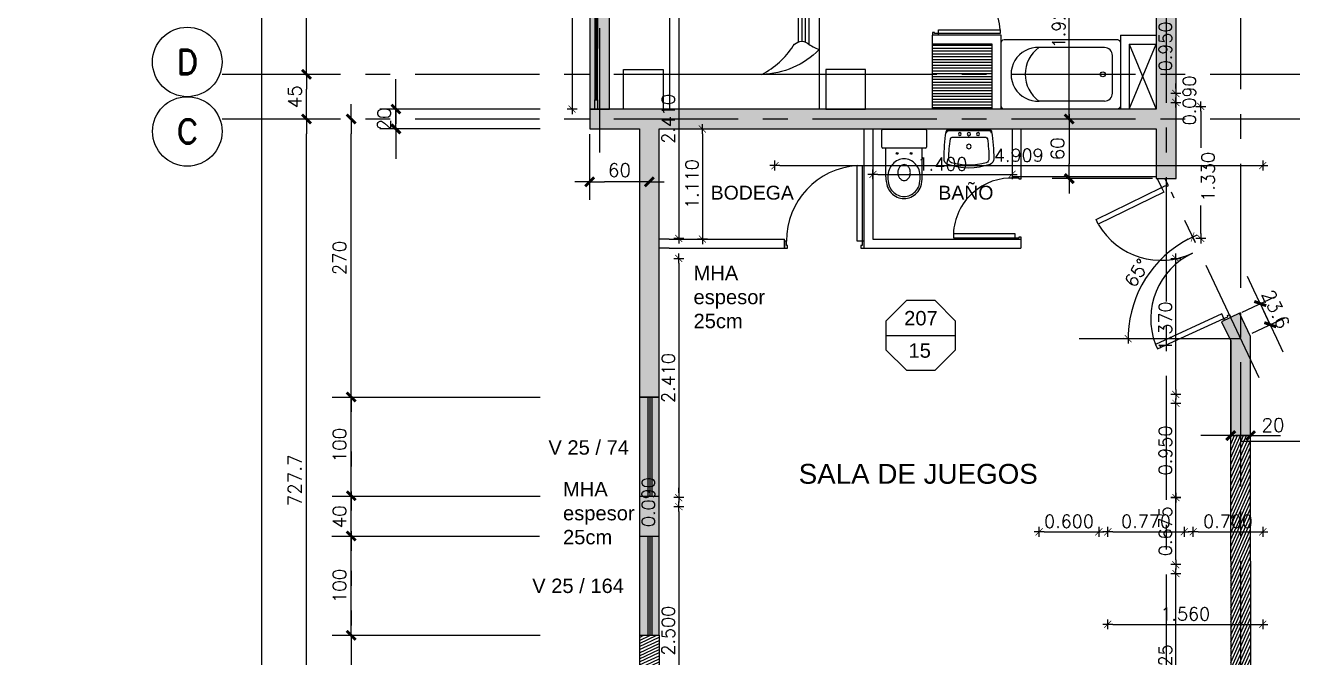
# Model space of a CAD drawing. Header units: millimetres. Extents: x -13 to 194, y -13 to 66.
# Drawn here: x 123.88 to 136.63, y 12.75 to 19.12 of the extents above; entities that cross this region are included whole.
import ezdxf
from ezdxf.enums import TextEntityAlignment as Align

# ---------------------------------------------------------------- set-up
doc = ezdxf.new("R2010")
doc.units = ezdxf.units.MM
doc.linetypes.add('CENTER', pattern=[2, 1.25, -0.25, 0.25, -0.25])
for name, color, linetype in [('01', 1, 'Continuous'), ('04', 4, 'Continuous'), ('06', 6, 'Continuous'), ('Capa1', 80, 'Continuous'), ('COTAS', 1, 'Continuous'), ('COTAS1', 2, 'Continuous'), ('Cotas2', 1, 'Continuous'), ('EJES', 1, 'CENTER'), ('GRIS', 9, 'Continuous'), ('LOSAS', 7, 'Continuous'), ('MURO', 5, 'Continuous'), ('MUROS_EST', 5, 'Continuous'), ('Textos', 2, 'Continuous'), ('VIGAS_1', 2, 'Continuous')]:
    doc.layers.add(name, color=color, linetype=linetype)
doc.styles.add('Arial', font='arial.ttf')
doc.styles.add('INTERARQ', font='ROMANS.SHX')
doc.styles.add('ROMAND', font='romand', dxfattribs={"height": 31.5})
doc.styles.add('ROMANS', font='romans.shx', dxfattribs={"height": 16.875})
doc.styles.get("Standard").update_dxf_attribs({"font": 'arial.ttf'})
doc.dimstyles.new('ESCALA_1-50', dxfattribs={"dimtxt": 0.13, "dimasz": 0.05, "dimexe": 0.18, "dimexo": 0.0625, "dimgap": 0.04, "dimtad": 1, "dimdec": 3, "dimzin": 0, "dimdsep": 46, "dimtxsty": 'INTERARQ', "dimblk": 'DIMTICK', "dimcen": 0.09, "dimse1": 1, "dimse2": 1, "dimclrd": 1, "dimclre": 1, "dimclrt": 2, "dimadec": 0, "dimazin": 0, "dimtfac": 4.5, "dimtdec": 3, "dimtofl": 0, "dimtmove": 2, "dimatfit": 3, "dimldrblk": 'DIMTICK', "dimfxl": 1, "dimtolj": 1, "dimtzin": 0, "dimarcsym": 0})

# ---------------------------------------------------------------- blocks, each defined once
blk = doc.blocks.new('DIMTICK')
at = {"color": 1}
for p, q in [((-1, 0), (1, 0)), ((0, 1), (0, -1))]:
    blk.add_line(p, q, dxfattribs=at)
at = {"color": 3, "const_width": 0.141}
blk.add_lwpolyline([(0.71, 0.71), (-0.71, -0.71)], dxfattribs=at)
blk = doc.blocks.new('*D33')
at = {"layer": '01', "color": 1, "lineweight": -2, "transparency": 16777216}
blk.add_line((135.454, 19.334), (135.454, 18.484), dxfattribs=at)
at = {"layer": 'Defpoints', "color": 0, "transparency": 16777216}
for p in [(136.43, 19.384), (135.454, 18.434), (136.43, 18.434)]:
    blk.add_point(p, dxfattribs=at)
at = {"layer": '01', "color": 1, "lineweight": -2, "transparency": 16777216, "xscale": 0.05, "yscale": 0.05, "zscale": 0.05}
for p, rotation in [((135.454, 19.384), 90), ((135.454, 18.434), 270)]:
    blk.add_blockref('DIMTICK', p, dxfattribs=dict(at, rotation=rotation))
at = {"layer": '01', "color": 2, "transparency": 16777216, "insert": (135.349, 18.909), "char_height": 0.13, "attachment_point": 5, "rotation": 90, "style": 'INTERARQ'}
blk.add_mtext('\\A1;0.950', dxfattribs=at)
blk = doc.blocks.new('*D88')
at = {"layer": '01', "color": 1, "lineweight": -2, "transparency": 16777216}
for p, q in [((135.454, 18.484), (135.454, 18.534)), ((135.454, 18.294), (135.454, 18.244))]:
    blk.add_line(p, q, dxfattribs=at)
at = {"layer": 'Defpoints', "color": 0, "transparency": 16777216}
for p in [(136.43, 18.434), (135.454, 18.344), (135.539, 18.344)]:
    blk.add_point(p, dxfattribs=at)
at = {"layer": '01', "color": 1, "lineweight": -2, "transparency": 16777216, "xscale": 0.05, "yscale": 0.05, "zscale": 0.05}
for p, rotation in [((135.454, 18.434), 270), ((135.454, 18.344), 90)]:
    blk.add_blockref('DIMTICK', p, dxfattribs=dict(at, rotation=rotation))
at = {"layer": '01', "color": 2, "transparency": 16777216, "insert": (135.591, 18.365), "char_height": 0.13, "attachment_point": 5, "rotation": 90, "style": 'INTERARQ'}
blk.add_mtext('\\A1;0.090', dxfattribs=at)
blk = doc.blocks.new('*D89')
at = {"layer": '01', "color": 1, "lineweight": -2, "transparency": 16777216}
for p, q in [((135.705, 18.255), (135.705, 17.886)), ((135.705, 17.024), (135.705, 17.305))]:
    blk.add_line(p, q, dxfattribs=at)
at = {"layer": 'Defpoints', "color": 0, "transparency": 16777216}
for p in [(135.819, 18.305), (135.705, 16.974), (136.329, 16.974)]:
    blk.add_point(p, dxfattribs=at)
at = {"layer": '01', "color": 1, "lineweight": -2, "transparency": 16777216, "xscale": 0.05, "yscale": 0.05, "zscale": 0.05}
for p, rotation in [((135.705, 18.305), 90), ((135.705, 16.974), 270)]:
    blk.add_blockref('DIMTICK', p, dxfattribs=dict(at, rotation=rotation))
at = {"layer": '01', "color": 2, "transparency": 16777216, "insert": (135.779, 17.595), "char_height": 0.13, "attachment_point": 5, "rotation": 90, "style": 'INTERARQ'}
blk.add_mtext('\\A1;1.330', dxfattribs=at)
blk = doc.blocks.new('*D90')
at = {"layer": '01', "color": 1, "lineweight": -2, "transparency": 16777216}
blk.add_line((135.454, 13.739), (135.454, 14.314), dxfattribs=at)
at = {"layer": 'Defpoints', "color": 0, "transparency": 16777216}
for p in [(135.454, 14.364), (135.539, 14.364), (135.539, 13.689)]:
    blk.add_point(p, dxfattribs=at)
at = {"layer": '01', "color": 1, "lineweight": -2, "transparency": 16777216, "xscale": 0.05, "yscale": 0.05, "zscale": 0.05}
for p, rotation in [((135.454, 14.364), 90), ((135.454, 13.689), 270)]:
    blk.add_blockref('DIMTICK', p, dxfattribs=dict(at, rotation=rotation))
at = {"layer": '01', "color": 2, "transparency": 16777216, "insert": (135.349, 14.026), "char_height": 0.13, "attachment_point": 5, "rotation": 90, "style": 'INTERARQ'}
blk.add_mtext('\\A1;0.675', dxfattribs=at)
blk = doc.blocks.new('*D34')
at = {"layer": '01', "color": 1, "lineweight": -2, "transparency": 16777216}
blk.add_line((135.454, 11.724), (135.454, 13.549), dxfattribs=at)
at = {"layer": 'Defpoints', "color": 0, "transparency": 16777216}
for p in [(135.454, 13.599), (135.454, 13.599), (135.454, 11.674)]:
    blk.add_point(p, dxfattribs=at)
at = {"layer": '01', "color": 1, "lineweight": -2, "transparency": 16777216, "xscale": 0.05, "yscale": 0.05, "zscale": 0.05}
for p, rotation in [((135.454, 13.599), 90), ((135.454, 11.674), 270)]:
    blk.add_blockref('DIMTICK', p, dxfattribs=dict(at, rotation=rotation))
at = {"layer": '01', "color": 2, "transparency": 16777216, "insert": (135.349, 12.636), "char_height": 0.13, "attachment_point": 5, "rotation": 90, "style": 'INTERARQ'}
blk.add_mtext('\\A1;1.925', dxfattribs=at)
blk = doc.blocks.new('*D35')
at = {"layer": '01', "color": 1, "lineweight": -2, "transparency": 16777216}
blk.add_line((135.454, 14.414), (135.454, 15.264), dxfattribs=at)
at = {"layer": 'Defpoints', "color": 0, "transparency": 16777216}
for p in [(135.454, 15.314), (136.43, 15.314), (136.43, 14.364)]:
    blk.add_point(p, dxfattribs=at)
at = {"layer": '01', "color": 1, "lineweight": -2, "transparency": 16777216, "xscale": 0.05, "yscale": 0.05, "zscale": 0.05}
for p, rotation in [((135.454, 15.314), 90), ((135.454, 14.364), 270)]:
    blk.add_blockref('DIMTICK', p, dxfattribs=dict(at, rotation=rotation))
at = {"layer": '01', "color": 2, "transparency": 16777216, "insert": (135.349, 14.839), "char_height": 0.13, "attachment_point": 5, "rotation": 90, "style": 'INTERARQ'}
blk.add_mtext('\\A1;0.950', dxfattribs=at)
blk = doc.blocks.new('*D91')
at = {"layer": '01', "color": 1, "lineweight": -2, "transparency": 16777216}
blk.add_line((135.454, 15.454), (135.454, 16.724), dxfattribs=at)
at = {"layer": 'Defpoints', "color": 0, "transparency": 16777216}
for p in [(135.454, 16.774), (136.329, 16.774), (135.539, 15.404)]:
    blk.add_point(p, dxfattribs=at)
at = {"layer": '01', "color": 1, "lineweight": -2, "transparency": 16777216, "xscale": 0.05, "yscale": 0.05, "zscale": 0.05}
for p, rotation in [((135.454, 16.774), 90), ((135.454, 15.404), 270)]:
    blk.add_blockref('DIMTICK', p, dxfattribs=dict(at, rotation=rotation))
at = {"layer": '01', "color": 2, "transparency": 16777216, "insert": (135.349, 16.089), "char_height": 0.13, "attachment_point": 5, "rotation": 90, "style": 'INTERARQ'}
blk.add_mtext('\\A1;1.370', dxfattribs=at)
blk = doc.blocks.new('*D138')
at = {"layer": '01', "color": 1, "lineweight": -2, "transparency": 16777216}
blk.add_line((130.452, 19.334), (130.452, 17.024), dxfattribs=at)
at = {"layer": 'Defpoints', "color": 0, "transparency": 16777216}
for p in [(130.629, 19.384), (130.452, 16.974), (130.629, 16.974)]:
    blk.add_point(p, dxfattribs=at)
at = {"layer": '01', "color": 1, "lineweight": -2, "transparency": 16777216, "xscale": 0.05, "yscale": 0.05, "zscale": 0.05}
for p, rotation in [((130.452, 19.384), 90), ((130.452, 16.974), 270)]:
    blk.add_blockref('DIMTICK', p, dxfattribs=dict(at, rotation=rotation))
at = {"layer": '01', "color": 2, "transparency": 16777216, "insert": (130.347, 18.179), "char_height": 0.13, "attachment_point": 5, "rotation": 90, "style": 'INTERARQ'}
blk.add_mtext('\\A1;2.410', dxfattribs=at)
blk = doc.blocks.new('*D139')
at = {"layer": '01', "color": 1, "lineweight": -2, "transparency": 16777216}
blk.add_line((130.452, 16.724), (130.452, 14.414), dxfattribs=at)
at = {"layer": 'Defpoints', "color": 0, "transparency": 16777216}
for p in [(130.629, 16.774), (130.452, 14.364), (130.629, 14.364)]:
    blk.add_point(p, dxfattribs=at)
at = {"layer": '01', "color": 1, "lineweight": -2, "transparency": 16777216, "xscale": 0.05, "yscale": 0.05, "zscale": 0.05}
for p, rotation in [((130.452, 16.774), 90), ((130.452, 14.364), 270)]:
    blk.add_blockref('DIMTICK', p, dxfattribs=dict(at, rotation=rotation))
at = {"layer": '01', "color": 2, "transparency": 16777216, "insert": (130.347, 15.569), "char_height": 0.13, "attachment_point": 5, "rotation": 90, "style": 'INTERARQ'}
blk.add_mtext('\\A1;2.410', dxfattribs=at)
blk = doc.blocks.new('*D140')
at = {"layer": '01', "color": 1, "lineweight": -2, "transparency": 16777216}
for p, q in [((130.452, 14.414), (130.452, 14.464)), ((130.452, 14.224), (130.452, 14.174))]:
    blk.add_line(p, q, dxfattribs=at)
at = {"layer": 'Defpoints', "color": 0, "transparency": 16777216}
for p in [(130.629, 14.364), (130.452, 14.274), (130.629, 14.274)]:
    blk.add_point(p, dxfattribs=at)
at = {"layer": '01', "color": 1, "lineweight": -2, "transparency": 16777216, "xscale": 0.05, "yscale": 0.05, "zscale": 0.05}
for p, rotation in [((130.452, 14.364), 270), ((130.452, 14.274), 90)]:
    blk.add_blockref('DIMTICK', p, dxfattribs=dict(at, rotation=rotation))
at = {"layer": '01', "color": 2, "transparency": 16777216, "insert": (130.147, 14.319), "char_height": 0.13, "attachment_point": 5, "rotation": 90, "style": 'INTERARQ'}
blk.add_mtext('\\A1;0.090', dxfattribs=at)
blk = doc.blocks.new('*D141')
at = {"layer": '01', "color": 1, "lineweight": -2, "transparency": 16777216}
blk.add_line((130.452, 14.224), (130.452, 11.824), dxfattribs=at)
at = {"layer": 'Defpoints', "color": 0, "transparency": 16777216}
for p in [(130.629, 14.274), (130.452, 11.774), (130.629, 11.774)]:
    blk.add_point(p, dxfattribs=at)
at = {"layer": '01', "color": 1, "lineweight": -2, "transparency": 16777216, "xscale": 0.05, "yscale": 0.05, "zscale": 0.05}
for p, rotation in [((130.452, 14.274), 90), ((130.452, 11.774), 270)]:
    blk.add_blockref('DIMTICK', p, dxfattribs=dict(at, rotation=rotation))
at = {"layer": '01', "color": 2, "transparency": 16777216, "insert": (130.347, 13.024), "char_height": 0.13, "attachment_point": 5, "rotation": 90, "style": 'INTERARQ'}
blk.add_mtext('\\A1;2.500', dxfattribs=at)
blk = doc.blocks.new('*D55')
at = {"layer": '01', "color": 1, "lineweight": -2, "transparency": 16777216}
blk.add_line((134.129, 14.02), (134.629, 14.02), dxfattribs=at)
at = {"layer": 'Defpoints', "color": 0, "transparency": 16777216}
for p in [(134.079, 14.304), (134.679, 14.274), (134.679, 14.02)]:
    blk.add_point(p, dxfattribs=at)
at = {"layer": '01', "color": 1, "lineweight": -2, "transparency": 16777216, "xscale": 0.05, "yscale": 0.05, "zscale": 0.05, "rotation": 180}
blk.add_blockref('DIMTICK', (134.079, 14.02), dxfattribs=at)
at = {"layer": '01', "color": 1, "lineweight": -2, "transparency": 16777216, "xscale": 0.05, "yscale": 0.05, "zscale": 0.05}
blk.add_blockref('DIMTICK', (134.679, 14.02), dxfattribs=at)
at = {"layer": '01', "color": 2, "transparency": 16777216, "insert": (134.379, 14.125), "char_height": 0.13, "attachment_point": 5, "style": 'INTERARQ'}
blk.add_mtext('\\A1;0.600', dxfattribs=at)
blk = doc.blocks.new('*D143')
at = {"layer": '01', "color": 1, "lineweight": -2, "transparency": 16777216}
blk.add_line((134.819, 14.02), (135.489, 14.02), dxfattribs=at)
at = {"layer": 'Defpoints', "color": 0, "transparency": 16777216}
for p in [(134.769, 14.364), (135.539, 14.383), (135.539, 14.02)]:
    blk.add_point(p, dxfattribs=at)
at = {"layer": '01', "color": 1, "lineweight": -2, "transparency": 16777216, "xscale": 0.05, "yscale": 0.05, "zscale": 0.05, "rotation": 180}
blk.add_blockref('DIMTICK', (134.769, 14.02), dxfattribs=at)
at = {"layer": '01', "color": 1, "lineweight": -2, "transparency": 16777216, "xscale": 0.05, "yscale": 0.05, "zscale": 0.05}
blk.add_blockref('DIMTICK', (135.539, 14.02), dxfattribs=at)
at = {"layer": '01', "color": 2, "transparency": 16777216, "insert": (135.154, 14.125), "char_height": 0.13, "attachment_point": 5, "style": 'INTERARQ'}
blk.add_mtext('\\A1;0.770', dxfattribs=at)
blk = doc.blocks.new('*D144')
at = {"layer": '01', "color": 1, "lineweight": -2, "transparency": 16777216}
blk.add_line((135.679, 14.02), (136.279, 14.02), dxfattribs=at)
at = {"layer": 'Defpoints', "color": 0, "transparency": 16777216}
for p in [(135.629, 14.274), (136.329, 14.274), (136.329, 14.02)]:
    blk.add_point(p, dxfattribs=at)
at = {"layer": '01', "color": 1, "lineweight": -2, "transparency": 16777216, "xscale": 0.05, "yscale": 0.05, "zscale": 0.05, "rotation": 180}
blk.add_blockref('DIMTICK', (135.629, 14.02), dxfattribs=at)
at = {"layer": '01', "color": 1, "lineweight": -2, "transparency": 16777216, "xscale": 0.05, "yscale": 0.05, "zscale": 0.05}
blk.add_blockref('DIMTICK', (136.329, 14.02), dxfattribs=at)
at = {"layer": '01', "color": 2, "transparency": 16777216, "insert": (135.979, 14.125), "char_height": 0.13, "attachment_point": 5, "style": 'INTERARQ'}
blk.add_mtext('\\A1;0.700', dxfattribs=at)
blk = doc.blocks.new('*D56')
at = {"layer": '01', "color": 1, "lineweight": -2, "transparency": 16777216}
blk.add_line((134.819, 13.088), (136.279, 13.088), dxfattribs=at)
at = {"layer": 'Defpoints', "color": 0, "transparency": 16777216}
for p in [(134.769, 13.088), (136.329, 13.088), (136.329, 13.088)]:
    blk.add_point(p, dxfattribs=at)
at = {"layer": '01', "color": 1, "lineweight": -2, "transparency": 16777216, "xscale": 0.05, "yscale": 0.05, "zscale": 0.05, "rotation": 180}
blk.add_blockref('DIMTICK', (134.769, 13.088), dxfattribs=at)
at = {"layer": '01', "color": 1, "lineweight": -2, "transparency": 16777216, "xscale": 0.05, "yscale": 0.05, "zscale": 0.05}
blk.add_blockref('DIMTICK', (136.329, 13.088), dxfattribs=at)
at = {"layer": '01', "color": 2, "transparency": 16777216, "insert": (135.549, 13.193), "char_height": 0.13, "attachment_point": 5, "style": 'INTERARQ'}
blk.add_mtext('\\A1;1.560', dxfattribs=at)
blk = doc.blocks.new('*D57')
at = {"layer": '01', "color": 1, "lineweight": -2, "transparency": 16777216}
blk.add_line((131.47, 17.708), (136.279, 17.708), dxfattribs=at)
at = {"layer": 'Defpoints', "color": 0, "transparency": 16777216}
for p in [(131.42, 18.742), (136.329, 18.742), (136.329, 17.708)]:
    blk.add_point(p, dxfattribs=at)
at = {"layer": '01', "color": 1, "lineweight": -2, "transparency": 16777216, "xscale": 0.05, "yscale": 0.05, "zscale": 0.05, "rotation": 180}
blk.add_blockref('DIMTICK', (131.42, 17.708), dxfattribs=at)
at = {"layer": '01', "color": 1, "lineweight": -2, "transparency": 16777216, "xscale": 0.05, "yscale": 0.05, "zscale": 0.05}
blk.add_blockref('DIMTICK', (136.329, 17.708), dxfattribs=at)
at = {"layer": '01', "color": 2, "transparency": 16777216, "insert": (133.874, 17.813), "char_height": 0.13, "attachment_point": 5, "style": 'INTERARQ'}
blk.add_mtext('\\A1;4.909', dxfattribs=at)
blk = doc.blocks.new('LAV')
for points in [[(0.022, 0.229, 0.391789), (0, 0.205), (0, -0.205, 0.391789), (0.022, -0.229, 0.034091), (0.295, -0.25, 0.338711), (0.351, -0.213, 0.172497), (0.351, 0.213, 0.338711), (0.295, 0.25, 0.034091)], [(0.094, 0.186, 0.391789), (0.078, 0.169), (0.078, -0.169, 0.391789), (0.094, -0.186, 0.034091), (0.293, -0.202, 0.338711), (0.334, -0.175, 0.152745), (0.334, 0.175, 0.338711), (0.293, 0.202, 0.034091)]]:
    blk.add_lwpolyline(points, format="xyb", close=True)
blk.add_lwpolyline([(0.032, 0.224, 0.391789), (0.011, 0.201), (0.011, -0.201, 0.391789), (0.032, -0.224)], format="xyb")
for centre, radius in [((0.046, 0), 0.0172), ((0.046, 0.091), 0.0147), ((0.171, 0), 0.0225), ((0.046, -0.092), 0.0147)]:
    blk.add_circle(centre, radius)
blk = doc.blocks.new('EJE-1')
at = {"color": 3, "linetype": 'Continuous'}
blk.add_circle((0, 0), 35, dxfattribs=at)
at = {"color": 5, "linetype": 'Continuous', "style": 'ROMAND'}
blk.add_attdef('0', text='', height=25, dxfattribs=at).set_placement((0.2, 0), align=Align.MIDDLE)
blk = doc.blocks.new('TICK1')
at = {"color": 2}
for points in [[(0, 0), (-1, 0)], [(0, 0), (1, 0)]]:
    blk.add_lwpolyline(points, dxfattribs=at)
at = {"color": 2, "const_width": 0.2}
blk.add_lwpolyline([(-0.3, -0.3), (0.3, 0.3)], dxfattribs=at)
blk = doc.blocks.new('*D325')
at = {"layer": 'COTAS1', "color": 1, "lineweight": -2, "transparency": 16777216}
blk.add_arc((136.106, 15.965), 1.132, 117.7861, 177.4694, dxfattribs=at)
at = {"layer": 'Defpoints', "color": 0, "transparency": 16777216}
for p in [(135.411, 17.439), (135.28, 16.739), (134.48, 15.965), (136.106, 15.965), (136.291, 15.572)]:
    blk.add_point(p, dxfattribs=at)
at = {"layer": 'COTAS1', "color": 1, "lineweight": -2, "transparency": 16777216, "xscale": 0.05, "yscale": 0.05, "zscale": 0.05}
for p, rotation in [((135.623, 16.989), 26.52082801187486), ((134.974, 15.965), 268.7347134070717)]:
    blk.add_blockref('DIMTICK', p, dxfattribs=dict(at, rotation=rotation))
at = {"layer": 'COTAS1', "color": 2, "transparency": 16777216, "insert": (135.061, 16.627), "char_height": 0.13, "attachment_point": 5, "rotation": 57.6278, "style": 'INTERARQ'}
blk.add_mtext('\\A1;65°', dxfattribs=at)
blk = doc.blocks.new('Tina 120')
for p, q in [((0.19, -0.08), (-0.19, -0.08)), ((-0.27, -0.16), (-0.27, -0.818)), ((0.27, -0.16), (0.27, -0.818))]:
    blk.add_line(p, q)
blk.add_lwpolyline([(0.35, -0.03), (0.35, -1.17, -0.414214), (0.32, -1.2), (-0.32, -1.2, -0.414214), (-0.35, -1.17), (-0.35, -0.03, -0.414214), (-0.32, 0), (0.32, 0, -0.414214)], format="xyb", close=True)
blk.add_circle((0, -0.177), 0.025)
for centre, radius, start, end in [((-0.19, -0.16), 0.08, 90, 180), ((0.19, -0.16), 0.08, 0, 90), ((0, -0.83), 0.27, 177.4079, 2.5921), ((0, -0.62), 0.337, 216.7598, 323.2402)]:
    blk.add_arc(centre, radius, start, end)
blk = doc.blocks.new('*D245')
at = {"layer": '01', "color": 1, "lineweight": -2, "transparency": 16777216}
blk.add_line((134.381, 18.227), (134.381, 20.052), dxfattribs=at)
at = {"layer": 'Defpoints', "color": 0, "transparency": 16777216}
for p in [(134.381, 20.102), (134.381, 20.102), (134.381, 18.177)]:
    blk.add_point(p, dxfattribs=at)
at = {"layer": '01', "color": 1, "lineweight": -2, "transparency": 16777216, "xscale": 0.05, "yscale": 0.05, "zscale": 0.05}
for p, rotation in [((134.381, 20.102), 90), ((134.381, 18.177), 270)]:
    blk.add_blockref('DIMTICK', p, dxfattribs=dict(at, rotation=rotation))
at = {"layer": '01', "color": 2, "transparency": 16777216, "insert": (134.276, 19.14), "char_height": 0.13, "attachment_point": 5, "rotation": 90, "style": 'INTERARQ'}
blk.add_mtext('\\A1;1.925', dxfattribs=at)
blk = doc.blocks.new('CAMA-GR')
blk.add_line((0.35, 0.75), (0.35, -0.75))
at = {"color": 9}
for p, q in [((0.652, 0.65), (1.9, 0.65)), ((1.695, -0.75), (1.695, 0.75)), ((1.73, -0.75), (1.73, 0.75)), ((1.765, -0.75), (1.765, 0.75)), ((1.8, -0.75), (1.8, 0.75)), ((0.674, 0.615), (1.9, 0.615)), ((0.678, 0.545), (1.9, 0.545)), ((0.682, 0.58), (1.9, 0.58))]:
    blk.add_line(p, q, dxfattribs=at)
for points in [[(0, 1.218), (0.4, 1.218), (0.4, 0.818), (0, 0.818)], [(1.9, 0.75), (0, 0.75), (0, -0.75), (1.9, -0.75)], [(0, -1.218), (0.4, -1.218), (0.4, -0.818), (0, -0.818)]]:
    blk.add_lwpolyline(points, close=True)
blk.add_lwpolyline([(0.599, 0.75, 0.196142), (0.35, 0.175, -0.130879), (0.637, 0.491, 0.426673), (0.664, 0.633, -0.055293)], format="xyb", close=True)
blk = doc.blocks.new('*D293')
at = {"layer": '01', "color": 1, "lineweight": -2, "transparency": 16777216}
blk.add_line((129.379, 20.727), (129.379, 18.327), dxfattribs=at)
at = {"layer": 'Defpoints', "color": 0, "transparency": 16777216}
for p in [(129.556, 20.777), (129.379, 18.277), (129.556, 18.277)]:
    blk.add_point(p, dxfattribs=at)
at = {"layer": '01', "color": 1, "lineweight": -2, "transparency": 16777216, "xscale": 0.05, "yscale": 0.05, "zscale": 0.05}
for p, rotation in [((129.379, 20.777), 90), ((129.379, 18.277), 270)]:
    blk.add_blockref('DIMTICK', p, dxfattribs=dict(at, rotation=rotation))
at = {"layer": '01', "color": 2, "transparency": 16777216, "insert": (129.274, 19.527), "char_height": 0.13, "attachment_point": 5, "rotation": 90, "style": 'INTERARQ'}
blk.add_mtext('\\A1;2.500', dxfattribs=at)
blk = doc.blocks.new('*D231')
at = {"layer": '01', "color": 1, "lineweight": -2, "transparency": 16777216}
blk.add_line((132.456, 17.62), (133.756, 17.62), dxfattribs=at)
at = {"layer": 'Defpoints', "color": 0, "transparency": 16777216}
for p in [(132.406, 17.92), (133.806, 17.92), (133.806, 17.62)]:
    blk.add_point(p, dxfattribs=at)
at = {"layer": '01', "color": 1, "lineweight": -2, "transparency": 16777216, "xscale": 0.05, "yscale": 0.05, "zscale": 0.05, "rotation": 180}
blk.add_blockref('DIMTICK', (132.406, 17.62), dxfattribs=at)
at = {"layer": '01', "color": 1, "lineweight": -2, "transparency": 16777216, "xscale": 0.05, "yscale": 0.05, "zscale": 0.05}
blk.add_blockref('DIMTICK', (133.806, 17.62), dxfattribs=at)
at = {"layer": '01', "color": 2, "transparency": 16777216, "insert": (133.106, 17.725), "char_height": 0.13, "attachment_point": 5, "style": 'INTERARQ'}
blk.add_mtext('\\A1;1.400', dxfattribs=at)
blk = doc.blocks.new('*D294')
at = {"layer": '01', "color": 1, "lineweight": -2, "transparency": 16777216}
blk.add_line((130.69, 18.027), (130.69, 17.017), dxfattribs=at)
at = {"layer": 'Defpoints', "color": 0, "transparency": 16777216}
for p in [(130.256, 18.077), (130.356, 16.967), (130.69, 16.967)]:
    blk.add_point(p, dxfattribs=at)
at = {"layer": '01', "color": 1, "lineweight": -2, "transparency": 16777216, "xscale": 0.05, "yscale": 0.05, "zscale": 0.05}
for p, rotation in [((130.69, 18.077), 90), ((130.69, 16.967), 270)]:
    blk.add_blockref('DIMTICK', p, dxfattribs=dict(at, rotation=rotation))
at = {"layer": '01', "color": 2, "transparency": 16777216, "insert": (130.585, 17.522), "char_height": 0.13, "attachment_point": 5, "rotation": 90, "style": 'INTERARQ'}
blk.add_mtext('\\A1;1.110', dxfattribs=at)

msp = doc.modelspace()

# ---------------------------------------------------------------- hatches: boundary and pattern name
h = msp.add_hatch()
h.set_pattern_fill('LINE', color=8, scale=0.009, style=0)
h.set_pattern_definition([(0, (-455.105264, 1107.571), (0, 0.028575), [])])
h.paths.add_polyline_path([(133.606, 18.6273), (133.606, 18.932), (133.006, 18.932), (133.006, 18.6273)])
h.paths.add_polyline_path([(133.006, 18.6273), (133.006, 18.2773), (133.606, 18.2773), (133.606, 18.6273)])
at = {"layer": 'MUROS_EST', "transparency": 33554687}
h = msp.add_hatch(color=5, dxfattribs=at)
h.dxf.hatch_style = 1
h.paths.add_polyline_path([(135.256, 18.0773), (135.256, 17.5773), (135.456, 17.5773), (135.456, 20.8673), (135.256, 20.8673), (135.256, 18.2773), (129.556, 18.2773), (129.556, 18.0773), (130.056, 18.0773), (130.056, 15.3773), (130.256, 15.3773), (130.256, 18.0773)])
h = msp.add_hatch(color=256, dxfattribs=at)
h.dxf.hatch_style = 1
h.paths.add_polyline_path([(136.0061, 15.9425), (136.0061, 14.9889), (136.2061, 14.9889), (136.2061, 15.9873), (136.096, 16.2207), (135.9152, 16.1354)])
h = msp.add_hatch(dxfattribs=at)
h.set_pattern_fill('ANSI31', color=256, scale=0.0088, angle=21)
h.paths.add_polyline_path([(136.2061, 13.7227), (136.2061, 14.9889), (136.0061, 14.9889), (136.0061, 13.7227), (136.0061, 11.5945), (134.1287, 11.4041), (134.1542, 11.2054), (137.035, 11.4976), (137.0044, 11.695), (136.2061, 11.6148)])
h = msp.add_hatch(dxfattribs=at)
h.set_pattern_fill('_USER', color=256, scale=0.028, angle=25, pattern_type=0)
h.set_pattern_definition([(25, (-3.105805, -6.50316), (-0.0118333113, 0.025376618), [])])
h.paths.add_polyline_path([(130.256, 12.9773), (130.156, 12.9773), (130.156, 10.9004), (130.1661, 10.801), (131.3504, 10.921), (131.3403, 11.0205), (131.3249, 11.1197), (131.3173, 11.1189), (130.256, 11.0113)])
h.paths.add_polyline_path([(130.156, 12.9773), (130.056, 12.9773), (130.056, 10.9004), (130.156, 10.9004)])
h.paths.add_polyline_path([(130.156, 10.9004), (130.056, 10.9004), (130.056, 10.7898), (130.156, 10.7999)])
h = msp.add_hatch(dxfattribs=at)
h.set_pattern_fill('ANSI32', color=256, angle=25)
h.set_pattern_definition([(70, (-3.106, -6.503), (-8.9506, 3.25774), []), (70, (0.964, -4.606), (-8.9506, 3.25774), [])])
h.paths.add_polyline_path([(130.256, 12.9773), (130.156, 12.9773), (130.156, 10.9004), (130.1661, 10.801), (131.3504, 10.921), (131.3403, 11.0205), (131.3249, 11.1197), (131.3173, 11.1189), (130.256, 11.0113)], flags=0)
h.paths.add_polyline_path([(131.3504, 10.921), (131.3403, 11.0205), (131.3249, 11.1197), (131.3173, 11.1189), (130.256, 11.0113), (130.256, 12.9773), (130.156, 12.9773), (130.156, 10.9004), (130.1661, 10.801)], flags=17)
h.paths.add_polyline_path([(131.3403, 11.0205), (131.3249, 11.1197), (131.3173, 11.1189), (130.256, 11.0113), (130.256, 12.9773), (130.156, 12.9773), (130.156, 10.9004), (130.1661, 10.801), (131.3504, 10.921)], flags=17)
at = {"layer": 'VIGAS_1', "transparency": 33554687}
h = msp.add_hatch(color=256, dxfattribs=at)
h.dxf.hatch_style = 1
h.paths.add_polyline_path([(129.756, 23.2773), (129.556, 23.2773), (129.556, 19.2739), (129.756, 19.2739)])
h.paths.add_polyline_path([(129.756, 19.2739), (129.556, 19.2739), (129.556, 18.2773), (129.756, 18.2773)])
h = msp.add_hatch(color=5, dxfattribs=at)
h.dxf.hatch_style = 1
h.paths.add_polyline_path([(78.3046, 14.3773), (78.2046, 14.3773), (78.2046, 13.9773), (78.3046, 13.9773)])
h.paths.add_polyline_path([(78.2046, 14.3773), (78.1046, 14.3773), (78.1046, 13.9773), (78.2046, 13.9773)])
h.paths.add_polyline_path([(90.6628, 15.9865), (90.5628, 15.9865), (90.5628, 15.0165), (90.6628, 15.0165)])
h.paths.add_polyline_path([(90.5628, 15.9865), (90.4628, 15.9865), (90.4628, 15.0165), (90.5628, 15.0165)])
h.paths.add_polyline_path([(130.256, 14.3773), (130.056, 14.3773), (130.056, 13.9773), (130.256, 13.9773)])
h.paths.add_polyline_path([(142.6142, 15.9865), (142.4142, 15.9865), (142.4142, 15.0165), (142.6142, 15.0165)])
h = msp.add_hatch(color=256, dxfattribs=at)
h.dxf.hatch_style = 1
h.paths.add_polyline_path([(130.256, 15.3773), (130.056, 15.3773), (130.056, 14.3773), (130.256, 14.3773)])
h.paths.add_polyline_path([(130.256, 13.9773), (130.056, 13.9773), (130.056, 12.9773), (130.256, 12.9773)])

# ---------------------------------------------------------------- linework, layer by layer
at = {"color": 8}
msp.add_line((133.006, 18.2773), (133.006, 18.932), dxfattribs=at)
at = {"color": 9}
for centre, radius, start, end in [((133.0651, 19.0346), 0.6224, 3.90508, 89.90905), ((132.297, 16.9473), 0.762, 93.80886, 180), ((133.8024, 16.9963), 0.587, 86.71713, 177.46551), ((135.3057, 17.4841), 0.7299, 210.08906, 295.72649), ((135.9319, 16.1655), 0.7299, 115.07784, 200.71527)]:
    msp.add_arc(centre, radius, start, end, dxfattribs=at)
at = {"layer": '01', "ltscale": 0.25}
for p, q in [((130.1397, 15.3773), (130.1397, 14.9773)), ((130.1597, 15.3773), (130.1597, 14.9773)), ((130.1797, 15.3773), (130.1797, 14.9773)), ((130.1397, 14.9773), (130.1397, 14.5773)), ((130.1597, 14.9773), (130.1597, 14.5773)), ((130.1797, 14.9773), (130.1797, 14.5773)), ((130.1397, 14.5773), (130.1397, 14.3773)), ((130.1597, 14.5773), (130.1597, 14.3773)), ((130.1797, 14.5773), (130.1797, 14.3773)), ((130.1397, 13.9773), (130.1397, 13.5773)), ((130.1597, 13.9773), (130.1597, 13.5773)), ((130.1797, 13.9773), (130.1797, 13.5773)), ((130.1397, 13.5773), (130.1397, 13.1773)), ((130.1597, 13.5773), (130.1597, 13.1773)), ((130.1797, 13.5773), (130.1797, 13.1773)), ((130.1397, 13.1773), (130.1397, 12.9773)), ((130.1597, 13.1773), (130.1597, 12.9773)), ((130.1797, 13.1773), (130.1797, 12.9773))]:
    msp.add_line(p, q, dxfattribs=at)
at = {"layer": '06'}
for p, q in [((135.256, 20.8673), (135.256, 18.2773)), ((133.696, 19.022), (133.006, 19.022)), ((133.006, 18.932), (133.006, 19.022)), ((133.696, 18.2773), (133.696, 19.022)), ((134.896, 19.022), (134.896, 18.2773)), ((134.896, 19.022), (135.256, 19.022)), ((133.606, 18.932), (133.006, 18.932)), ((133.606, 18.2773), (133.606, 18.932)), ((134.986, 18.932), (134.986, 18.2773)), ((134.986, 18.932), (135.256, 18.932)), ((132.316, 18.0773), (132.316, 16.8773)), ((132.406, 18.0773), (132.406, 16.9673)), ((133.806, 18.0773), (133.806, 17.5973)), ((133.896, 18.0773), (133.896, 17.5973)), ((133.806, 17.5973), (133.896, 17.5973)), ((130.356, 16.9673), (130.256, 16.9673)), ((130.356, 16.9673), (131.516, 16.9673)), ((131.516, 16.8773), (131.516, 16.9673)), ((132.406, 16.9673), (133.896, 16.9673)), ((133.896, 16.9673), (133.896, 16.8773)), ((130.356, 16.8773), (130.256, 16.8773)), ((130.356, 16.8773), (131.516, 16.8773)), ((131.516, 16.9473), (131.516, 16.8773)), ((132.316, 16.8773), (133.896, 16.8773)), ((130.256, 15.4973), (130.256, 16.0073)), ((130.056, 15.3773), (130.256, 15.3773)), ((136.0061, 14.9889), (136.2061, 14.9889)), ((130.056, 14.3773), (130.256, 14.3773)), ((130.056, 13.9773), (130.256, 13.9773)), ((130.056, 12.9773), (130.256, 12.9773))]:
    msp.add_line(p, q, dxfattribs=at)
at = {"layer": 'COTAS', "color": 2}
for p, q in [((126.256, 9.5444), (126.256, 37.3973)), ((126.706, 18.7773), (126.706, 21.2773)), ((127.606, 18.4273), (127.606, 18.5773)), ((126.706, 18.3273), (126.706, 18.4773)), ((127.606, 18.0773), (127.606, 18.2773)), ((126.706, 11.0504), (126.706, 18.0273)), ((127.606, 17.9273), (127.606, 17.7773)), ((136.2396, 16.4543), (136.1756, 16.5899)), ((136.3036, 16.3186), (136.4041, 16.1055)), ((136.4681, 15.9698), (136.5321, 15.8341)), ((135.8561, 14.9889), (135.7061, 14.9889)), ((136.3561, 14.9889), (136.5061, 14.9889))]:
    msp.add_line(p, q, dxfattribs=at)
at = {"layer": 'COTAS'}
for p, q in [((129.6061, 20.7773), (129.606, 18.3695)), ((129.6211, 19.5182), (129.621, 18.3695)), ((129.636, 18.3695), (129.6361, 19.5182)), ((129.6059, 18.2773), (129.606, 18.3695)), ((129.606, 18.3695), (129.636, 18.3695)), ((129.636, 18.3695), (129.6359, 18.2773))]:
    msp.add_line(p, q, dxfattribs=at)
at = {"layer": 'COTAS1', "color": 2}
for p, q in [((127.156, 15.5273), (127.156, 18.0273)), ((134.3811, 18.0273), (134.3811, 17.7273)), ((130.006, 17.5451), (129.706, 17.5451)), ((127.156, 15.5273), (127.156, 15.6773)), ((127.156, 14.9773), (127.156, 15.3773)), ((127.156, 15.1273), (127.156, 15.2773)), ((127.156, 14.5773), (127.156, 14.9773)), ((127.156, 14.7273), (127.156, 14.8773)), ((127.156, 14.8273), (127.156, 14.6773)), ((127.156, 14.1773), (127.156, 14.5773)), ((127.156, 14.3273), (127.156, 14.4773)), ((127.156, 14.4273), (127.156, 14.2773)), ((127.156, 13.7773), (127.156, 14.1773)), ((127.156, 13.9273), (127.156, 14.0773)), ((127.156, 14.0273), (127.156, 13.8773)), ((127.156, 13.3773), (127.156, 13.7773)), ((127.156, 13.5273), (127.156, 13.6773)), ((127.156, 13.6273), (127.156, 13.4773)), ((127.156, 12.9773), (127.156, 13.3773)), ((127.156, 13.1273), (127.156, 13.2773)), ((127.156, 13.2273), (127.156, 13.0773)), ((127.156, 12.8273), (127.156, 12.6773))]:
    msp.add_line(p, q, dxfattribs=at)
at = {"layer": 'Cotas2'}
for p, q in [((129.056, 18.2773), (127.4426, 18.2773)), ((129.056, 18.0773), (127.4426, 18.0773)), ((129.556, 17.3647), (129.556, 18.0254)), ((135.2185, 17.5773), (134.2104, 17.5773)), ((136.1218, 16.2328), (136.4492, 16.3873)), ((136.2223, 16.0197), (136.5498, 16.1742)), ((136.1061, 15.9649), (134.4803, 15.9649)), ((126.9647, 15.3773), (129.056, 15.3773)), ((126.9647, 14.3773), (129.056, 14.3773)), ((126.9607, 13.9773), (129.052, 13.9773)), ((126.9647, 12.9773), (129.056, 12.9773))]:
    msp.add_line(p, q, dxfattribs=at)
at = {"layer": 'EJES'}
for p, q in [((136.1061, 41.7272), (136.1061, 6.0447)), ((135.356, 29.5903), (135.356, 6.0447)), ((129.656, 29.0908), (129.656, 17.7891)), ((147.0496, 18.6273), (125.8564, 18.6273)), ((147.0496, 18.1773), (125.8564, 18.1773)), ((136.2914, 15.5721), (135.4106, 17.4392))]:
    msp.add_line(p, q, dxfattribs=at)
at = {"layer": 'GRIS'}
for p, q in [((134.986, 18.932), (135.256, 18.2773)), ((134.986, 18.2773), (135.256, 18.932)), ((132.4947, 17.894), (132.4947, 18.0657)), ((132.5047, 18.0757), (132.9347, 18.0757)), ((132.9447, 18.0657), (132.9447, 17.894)), ((132.9347, 17.884), (132.5047, 17.884)), ((132.5365, 17.5958), (132.5365, 17.884)), ((132.9028, 17.5959), (132.9028, 17.884)), ((133.856, 17.5973), (135.256, 17.5973)), ((135.2667, 17.5773), (135.3111, 17.4868)), ((135.3057, 17.4841), (135.3512, 17.5064)), ((135.3795, 17.5062), (135.3447, 17.5773)), ((135.3512, 17.5064), (135.3568, 17.4951)), ((135.3568, 17.4951), (135.3795, 17.5062)), ((135.3795, 17.5062), (135.3656, 17.5346)), ((135.9727, 16.1982), (135.9957, 16.2088)), ((135.978, 16.1867), (135.9727, 16.1982)), ((135.9957, 16.2088), (136.0089, 16.18)), ((135.9957, 16.2088), (136.0089, 16.18)), ((135.9319, 16.1655), (135.978, 16.1867)), ((135.9453, 16.1507), (135.9374, 16.168))]:
    msp.add_line(p, q, dxfattribs=at)
for points in [[(133.066, 19.022), (133.066, 19.037), (133.026, 19.037), (133.026, 19.047), (133.006, 19.047), (133.006, 19.022)], [(133.896, 17.5973), (133.896, 17.5723), (133.876, 17.5723), (133.876, 17.5823), (133.836, 17.5823), (133.836, 17.5973)], [(133.836, 16.9673), (133.836, 16.9823), (133.876, 16.9823), (133.876, 16.9923), (133.896, 16.9923), (133.896, 16.9673)], [(131.516, 16.8773), (131.5477, 16.8773), (131.5477, 16.9026), (131.535, 16.9026), (131.535, 16.9473), (131.516, 16.9473)], [(132.316, 16.9473), (132.297, 16.9473), (132.297, 16.9026), (132.2844, 16.9026), (132.2844, 16.8773), (132.316, 16.8773)]]:
    msp.add_lwpolyline(points, dxfattribs=at)
for points in [[(133.066, 19.037), (133.0661, 19.077), (133.686, 19.077), (133.686, 19.037)], [(132.297, 16.9473), (132.2464, 16.9473), (132.2464, 17.7076), (132.2971, 17.7076)], [(135.3111, 17.4868), (135.3334, 17.4413), (134.6742, 17.1182), (134.6526, 17.164)], [(133.836, 16.9823), (133.836, 17.0223), (133.216, 17.0223), (133.216, 16.9823)], [(135.9374, 16.168), (135.9162, 16.214), (135.2492, 15.9073), (135.2711, 15.8616)]]:
    msp.add_lwpolyline(points, close=True, dxfattribs=at)
for points in [[(132.7197, 17.776, 0.1066661), (132.6586, 17.7628, 0.10151), (132.6049, 17.7239, 0.0949786), (132.5694, 17.6662, 0.0908253), (132.5565, 17.5959, 0.0711048), (132.5694, 17.5055, 0.0949786), (132.6049, 17.4478, 0.10151), (132.6586, 17.4088, 0.1066661), (132.7197, 17.3956, 0.1066661), (132.7807, 17.4088, 0.10151), (132.8344, 17.4478, 0.0949786), (132.8699, 17.5055, 0.0711048), (132.8828, 17.5959, 0.0908253), (132.8699, 17.6662, 0.0949786), (132.8344, 17.7239, 0.10151), (132.7807, 17.7628, 0.1066661)], [(132.7197, 17.7176, 0.1066661), (132.6999, 17.7133, 0.10151), (132.6787, 17.698, 0.0949786), (132.6629, 17.6723, 0.0908253), (132.6565, 17.6374, 0.0908253), (132.6629, 17.6026, 0.0949786), (132.6787, 17.5769, 0.10151), (132.6999, 17.5616, 0.1066661), (132.7197, 17.5573, 0.1066661), (132.7395, 17.5616, 0.10151), (132.7606, 17.5769, 0.0949786), (132.7764, 17.6026, 0.0908253), (132.7828, 17.6374, 0.0908253), (132.7764, 17.6723, 0.0949786), (132.7606, 17.698, 0.10151), (132.7395, 17.7133, 0.1066661)]]:
    msp.add_lwpolyline(points, format="xyb", close=True, dxfattribs=at)
for centre in [(132.6497, 17.8308), (132.7897, 17.8308)]:
    msp.add_circle(centre, 0.00867, dxfattribs=at)
for centre, radius, start, end in [((132.5047, 18.0657), 0.01, 90, 180), ((132.9347, 18.0657), 0.01, 360, 90), ((132.5047, 17.894), 0.01, 180, 270), ((132.9347, 17.894), 0.01, 270, 360), ((132.8777, 17.5957), 0.3412, 179.9849, 196.57372), ((132.7377, 17.5693), 0.2, 200.75866, 222.46105), ((132.7016, 17.5693), 0.2, 317.53895, 339.24134), ((132.5616, 17.5957), 0.3412, 343.42628, 0.02475), ((132.7267, 17.5592), 0.1851, 222.46105, 245.64601), ((132.7197, 17.5436), 0.168, 245.64601, 270), ((132.7197, 17.5436), 0.168, 270, 294.35399), ((132.7126, 17.5592), 0.1851, 294.35399, 317.53895)]:
    msp.add_arc(centre, radius, start, end, dxfattribs=at)
at = {"layer": 'LOSAS'}
msp.add_line((132.5373, 15.998), (133.2373, 15.998), dxfattribs=at)
msp.add_lwpolyline([(132.5373, 15.853), (132.7423, 15.648), (133.0323, 15.648), (133.2373, 15.853), (133.2373, 16.143), (133.0323, 16.348), (132.7423, 16.348), (132.5373, 16.143)], close=True, dxfattribs=at)
at = {"layer": 'MURO'}
msp.add_line((136.1059, 14.9336), (136.8082, 14.9336), dxfattribs=at)
at = {"layer": 'MUROS_EST'}
for p, q in [((135.256, 18.2773), (129.556, 18.2773)), ((130.256, 18.0773), (135.256, 18.0773)), ((136.0061, 13.7227), (136.0061, 15.9425)), ((136.2061, 13.7227), (136.2061, 15.9873)), ((136.0061, 13.7227), (136.0061, 11.5945)), ((136.2061, 13.7227), (136.2061, 11.6148)), ((130.056, 12.9773), (130.056, 10.7898)), ((130.256, 12.9773), (130.256, 11.0113))]:
    msp.add_line(p, q, dxfattribs=at)
for points in [[(129.556, 18.2773), (129.556, 18.0773), (130.056, 18.0773), (130.056, 15.3773), (130.256, 15.3773), (130.256, 18.0773), (135.256, 18.0773), (135.256, 17.5773), (135.456, 17.5773), (135.456, 20.8673), (135.256, 20.8673), (135.256, 18.2773), (129.556, 18.2773)], [(135.9152, 16.1354), (136.0061, 15.9425), (136.0061, 14.9889), (136.2061, 14.9889), (136.2061, 15.9873), (136.096, 16.2207), (135.9152, 16.1354)]]:
    msp.add_lwpolyline(points, dxfattribs=at)
at = {"layer": 'VIGAS_1', "color": 2}
for p, q in [((130.056, 14.3773), (130.256, 14.3773)), ((130.056, 13.9773), (130.256, 13.9773))]:
    msp.add_line(p, q, dxfattribs=at)
at = {"layer": 'VIGAS_1'}
for points in [[(129.556, 18.2773), (129.756, 18.2773), (129.756, 23.2773), (129.556, 23.2773), (129.556, 18.2773)], [(130.256, 15.3773), (130.056, 15.3773), (130.056, 12.9773), (130.256, 12.9773), (130.256, 15.3773)]]:
    msp.add_lwpolyline(points, dxfattribs=at)

# ---------------------------------------------------------------- block references
at = {"xscale": 0.0100000000002183, "yscale": 0.0100000000002183, "zscale": 0.0100000000002183}
for p, values in [((125.506, 18.7523), {'0': 'D'}), ((125.5064, 18.0523), {'0': 'C'})]:
    msp.add_blockref('EJE-1', p, dxfattribs=at).add_auto_attribs(values)
at = {"layer": '06', "xscale": 0.1500000000000909, "yscale": 0.1500000000000909, "zscale": 0.1500000000000909}
for rotation in [270, 90]:
    msp.add_blockref('TICK1', (134.3811, 18.1773), dxfattribs=dict(at, rotation=rotation))
for p in [(130.156, 17.5451), (136.0061, 14.9889)]:
    msp.add_blockref('TICK1', p, dxfattribs=at)
at = {"layer": 'COTAS', "color": 2}
for p, xscale, yscale, zscale, rotation in [((126.706, 18.6273), 0.1500000000000909, 0.1500000000000909, 0.1500000000000909, 270), ((126.706, 18.6273), 0.1500000000000909, 0.1500000000000909, 0.1500000000000909, 90), ((127.606, 18.2773), 0.1500000000000909, 0.1500000000000909, 0.1500000000000909, 270), ((126.706, 18.1773), 0.1500000000000909, 0.1500000000000909, 0.1500000000000909, 90), ((126.706, 18.1773), 0.1500000000000909, 0.1500000000000909, 0.1500000000000909, 270), ((127.606, 18.0773), 0.1500000000000909, 0.1500000000000909, 0.1500000000000909, 90), ((136.3036, 16.3186), 0.1500000000000545, 0.1500000000000545, 0.1500000000000545, 295.2555414188664), ((136.4041, 16.1055), 0.1500000000000545, 0.1500000000000545, 0.1500000000000545, 115.2555414188664), ((136.2061, 14.9889), 0.1500000000000909, 0.1500000000000909, 0.1500000000000909, 180)]:
    msp.add_blockref('TICK1', p, dxfattribs=dict(at, xscale=xscale, yscale=yscale, zscale=zscale, rotation=rotation))
at = {"layer": 'COTAS1', "color": 2, "xscale": 0.1500000000000909, "yscale": 0.1500000000000909, "zscale": 0.1500000000000909}
for p, rotation in [((127.156, 18.1773), 90), ((134.3811, 17.5773), 270), ((129.556, 17.5451), 180), ((127.156, 15.3773), 270), ((127.156, 15.3773), 270), ((127.156, 14.383), 270), ((127.156, 13.9773), 90), ((127.156, 12.9773), 270), ((127.156, 12.9773), 90)]:
    msp.add_blockref('TICK1', p, dxfattribs=dict(at, rotation=rotation))
at = {"layer": 'GRIS', "extrusion": (0, 0, -1), "zscale": -1, "rotation": 90}
msp.add_blockref('CAMA-GR', (-131.1137, 18.2773), dxfattribs=at)
at = {"layer": 'GRIS', "rotation": 270}
msp.add_blockref('Tina 120', (134.8961, 18.6275), dxfattribs=at)
at = {"layer": 'GRIS', "xscale": -1, "rotation": 90.00000000026051}
msp.add_blockref('LAV', (133.3716, 18.0717), dxfattribs=at)

# ---------------------------------------------------------------- texts
at = {"layer": '04', "style": 'Arial'}
msp.add_text('SALA DE JUEGOS', height=0.2, dxfattribs=at).set_placement((131.6587, 14.5038))
at = {"layer": 'Capa1', "attachment_point": 1}
for s, width, heights, insert, char_height in [('MHA espesor 25cm', 1.208581, [0], (130.6007, 16.6989), 0.144975), ('V 25 / 74', 2.767896, [0.2432], (129.1405, 14.9419), 0.14497), ('MHA espesor 25cm', 1.208581, [0], (129.2874, 14.5222), 0.144975), ('V 25 / 164', 2.767896, [0.2432], (128.9775, 13.5485), 0.14497)]:
    msp.add_mtext_dynamic_manual_height_columns(s, width=width, gutter_width=0.7249, heights=heights, dxfattribs=dict(at, insert=insert, char_height=char_height))
at = {"layer": 'COTAS', "color": 3, "char_height": 0.135, "attachment_point": 5, "style": 'ROMANS'}
for s, insert, rotation in [('\\A1;45', (126.5885, 18.4023), 90), ('\\A1;20', (127.4885, 18.1773), 90), ('\\A1;23.6', (136.4601, 16.2622), 295.25554), ('\\A1;727.7', (126.5885, 14.5388), 90)]:
    msp.add_mtext(s, dxfattribs=dict(at, insert=insert, rotation=rotation))
at = {"layer": 'COTAS', "color": 3, "insert": (136.4317, 15.0952), "char_height": 0.135, "attachment_point": 5, "style": 'ROMANS'}
msp.add_mtext('\\A1;20', dxfattribs=at)
at = {"layer": 'COTAS1', "color": 3, "char_height": 0.135, "attachment_point": 5, "rotation": 90, "style": 'ROMANS'}
for s, insert in [('\\A1;60', (134.2636, 17.8773)), ('\\A1;270', (127.0385, 16.7773)), ('\\A1;100', (127.0385, 14.8931)), ('\\A1;40', (127.0385, 14.1707)), ('\\A1;100', (127.0385, 13.4741))]:
    msp.add_mtext(s, dxfattribs=dict(at, insert=insert))
at = {"layer": 'COTAS1', "color": 3, "insert": (129.856, 17.6626), "char_height": 0.135, "attachment_point": 5, "style": 'ROMANS'}
msp.add_mtext('\\A1;60', dxfattribs=at)
at = {"layer": 'LOSAS'}
for s, p in [('207', (132.7203, 16.0991)), ('15', (132.764, 15.773))]:
    msp.add_text(s, height=0.14497, dxfattribs=at).set_placement(p)
at = {"layer": 'Textos', "char_height": 0.14, "width": 1.997426, "attachment_point": 5, "style": 'Arial'}
for s, insert in [('BODEGA', (131.1919, 17.4344)), ('BAÑO', (133.3416, 17.4344))]:
    msp.add_mtext(s, dxfattribs=dict(at, insert=insert))

# ---------------------------------------------------------------- dimensions: what is measured, and where the dimension line sits
at = {"layer": '01'}
for base, p1, p2, picture, middle in [((129.3787, 18.2773), (129.556, 20.7773), (129.556, 18.2773), '*D293', (129.2737, 19.5273)), ((130.4516, 16.9741), (130.6289, 19.3841), (130.6289, 16.9741), '*D138', (130.3466, 18.1791)), ((130.6895, 16.9673), (130.256, 18.0773), (130.356, 16.9673), '*D294', (130.5845, 17.5223)), ((130.4516, 14.3641), (130.6289, 16.7741), (130.6289, 14.3641), '*D139', (130.3466, 15.5691)), ((130.4516, 14.2741), (130.6289, 14.3641), (130.6289, 14.2741), '*D140', (130.1466, 14.3191)), ((130.4516, 11.7741), (130.6289, 14.2741), (130.6289, 11.7741), '*D141', (130.3466, 13.0241))]:
    dim = msp.add_linear_dim(base=base, p1=p1, p2=p2, angle=90, dimstyle='ESCALA_1-50', dxfattribs=at)
    dim.commit()
    dim.dimension.update_dxf_attribs({"geometry": picture, "text_midpoint": middle})
for base, p1, p2, angle, picture, middle in [((134.3811, 20.102), (134.3811, 18.1773), (134.3811, 20.102), 270, '*D245', (134.2761, 19.1397)), ((135.4539, 18.4341), (136.4304, 19.3841), (136.4304, 18.4341), 90, '*D33', (135.3489, 18.9091)), ((135.4539, 16.7741), (135.5389, 15.4041), (136.3289, 16.7741), 270, '*D91', (135.3489, 16.0891)), ((135.4539, 15.3141), (136.4304, 14.3641), (136.4304, 15.3141), 270, '*D35', (135.3489, 14.8391)), ((135.4539, 14.3641), (135.5389, 13.6888), (135.5389, 14.3641), 270, '*D90', (135.3489, 14.0265)), ((135.4539, 13.5988), (135.4539, 11.6741), (135.4539, 13.5988), 270, '*D34', (135.3489, 12.6365))]:
    dim = msp.add_linear_dim(base=base, p1=p1, p2=p2, angle=angle, dimstyle='ESCALA_1-50', override={"dimtxt": 0.13}, dxfattribs=at)
    dim.commit()
    dim.dimension.update_dxf_attribs({"geometry": picture, "text_midpoint": middle})
for base, p1, p2, picture, middle in [((136.3289, 17.7079), (131.4199, 18.742), (136.3289, 18.742), '*D57', (133.8744, 17.8129)), ((133.806, 17.6198), (132.406, 17.9204), (133.806, 17.9204), '*D231', (133.106, 17.7248)), ((134.6789, 14.02), (134.0789, 14.3038), (134.6789, 14.2741), '*D55', (134.3789, 14.125)), ((135.5389, 14.02), (134.7689, 14.3641), (135.5389, 14.3831), '*D143', (135.1539, 14.125)), ((136.3289, 14.02), (135.6289, 14.2741), (136.3289, 14.2741), '*D144', (135.9789, 14.125)), ((136.3289, 13.0883), (134.7689, 13.0883), (136.3289, 13.0883), '*D56', (135.5489, 13.1933))]:
    dim = msp.add_linear_dim(base=base, p1=p1, p2=p2, dimstyle='ESCALA_1-50', dxfattribs=at)
    dim.commit()
    dim.dimension.update_dxf_attribs({"geometry": picture, "text_midpoint": middle})
for base, p1, p2, picture, middle in [((135.4539, 18.3441), (136.4304, 18.4341), (135.5389, 18.3441), '*D88', (135.5909, 18.3651)), ((135.70492, 16.97414), (135.81896, 18.30459), (136.32888, 16.97414), '*D89', (135.77939, 17.59532))]:
    dim = msp.add_linear_dim(base=base, p1=p1, p2=p2, angle=90, dimstyle='ESCALA_1-50', dxfattribs=at)
    dim.commit()
    dim.dimension.update_dxf_attribs({"geometry": picture, "text_midpoint": middle, "dimtype": 160})
at = {"layer": 'COTAS1'}
dim = msp.add_angular_dim_2l(base=(135.2803, 16.7394), line1=((136.2914, 15.5721), (135.4106, 17.4392)), line2=((136.1061, 15.9649), (134.4803, 15.9649)), dimstyle='ESCALA_1-50', dxfattribs=at)
dim.commit()
dim.dimension.update_dxf_attribs({"geometry": '*D325', "text_midpoint": (135.0612, 16.6273)})

doc.saveas('drawing.dxf')
